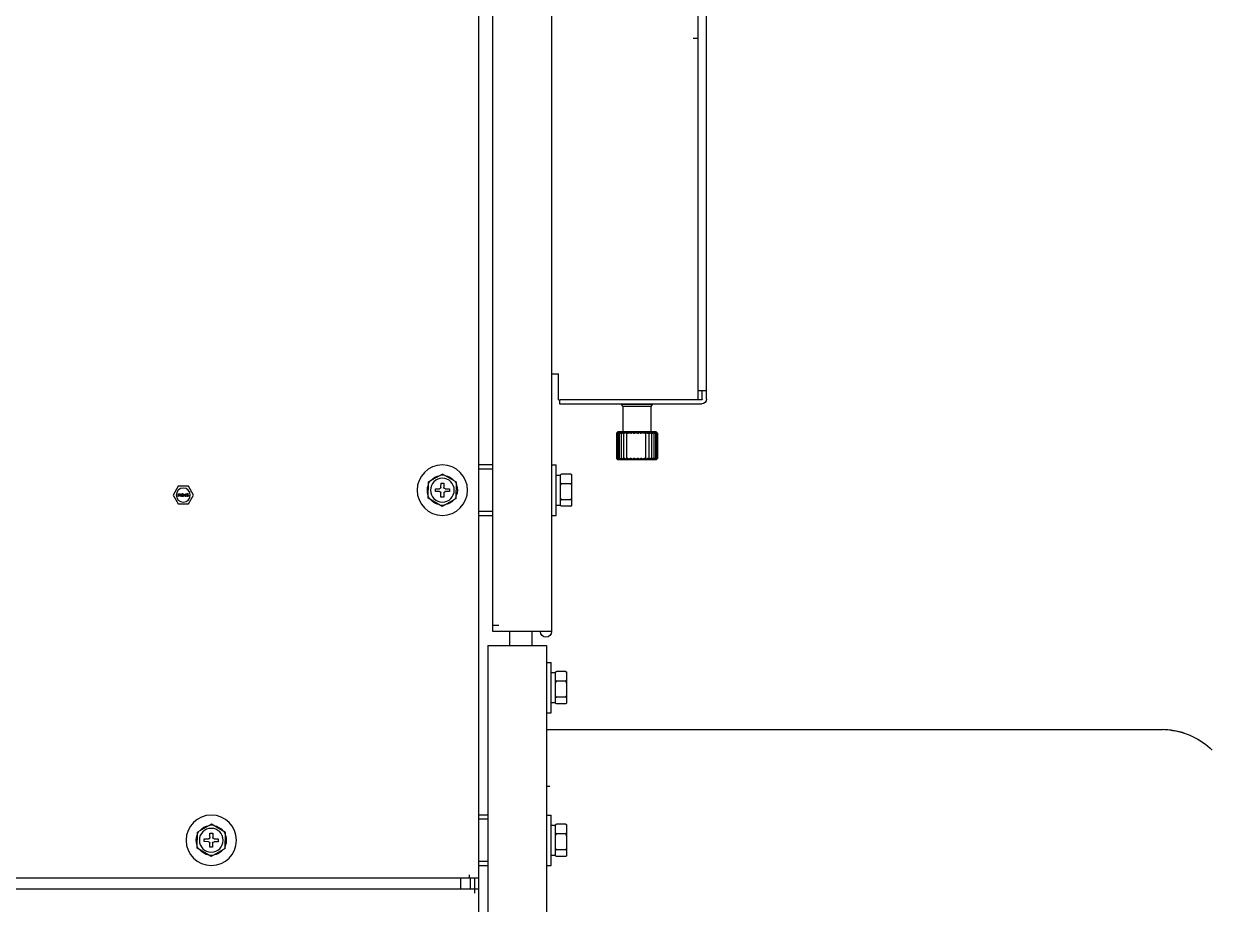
# Model space of a CAD drawing. Header units: millimetres. Extents: x 0 to 87554, y -20854 to 20404.
# Drawn here: x 8310.4 to 8734.8, y -6033.5 to -5719.1 of the extents above; entities that cross this region are included whole.
import ezdxf

# ---------------------------------------------------------------- set-up
doc = ezdxf.new("R2010")
doc.units = ezdxf.units.MM
doc.layers.get('0').update_dxf_attribs({"lineweight": 15})
for name, color, linetype in [('2401-00198_NFH-M5-12_0', 7, 'Continuous'), ('2401-00905-PFS11-M6-1-2_0', 7, 'Continuous'), ('2401-01144-S-M6-16HWM_0', 7, 'Continuous'), ('4212-KH010_041_0', 7, 'Continuous'), ('4215-12269_16_0', 7, 'Continuous'), ('4215-12651_1_0', 7, 'Continuous'), ('4215-12651_3_0', 7, 'Continuous'), ('4215-12651_5_0', 7, 'Continuous'), ('4215-12653_3_0', 7, 'Continuous'), ('4215-12655_1_0', 7, 'Continuous'), ('4215-16097_1_0', 7, 'Continuous'), ('4215-16529_1_0', 7, 'Continuous')]:
    doc.layers.add(name, color=color, linetype=linetype)

# ---------------------------------------------------------------- blocks, each defined once
blk = doc.blocks.new('gy7u88')
at = {"layer": '2401-00198_NFH-M5-12_0', "color": 107, "linetype": 'Continuous'}
for p, q in [((-269.35, -853), (-267.52, -849.83)), ((-267.54, -852.5), (-267.54, -852.61)), ((-266.79, -852.5), (-267.54, -852.5)), ((-267.54, -852.61), (-266.96, -852.61)), ((-267.52, -849.83), (-263.85, -849.83)), ((-266.96, -852.61), (-267.48, -853.08)), ((-267.37, -853.14), (-266.79, -852.61)), ((-266.79, -852.61), (-266.79, -852.5)), ((-266.62, -852.5), (-266.62, -853.5)), ((-266.5, -852.5), (-266.62, -852.5)), ((-266.5, -853.33), (-266.5, -852.5)), ((-266.19, -852.86), (-266.21, -852.88)), ((-266.21, -852.88), (-266.08, -853.01)), ((-266.08, -852.97), (-266.19, -852.86)), ((-266.08, -852.82), (-266.08, -852.97)), ((-266.04, -852.82), (-266.08, -852.82)), ((-266.04, -852.97), (-266.04, -852.82)), ((-265.94, -852.86), (-266.04, -852.97)), ((-266.04, -853.01), (-265.92, -852.88)), ((-265.92, -852.88), (-265.94, -852.86)), ((-265.71, -852.67), (-265.75, -852.78)), ((-265.75, -852.78), (-265.75, -852.86)), ((-265.75, -852.86), (-265.71, -852.97)), ((-265.64, -852.59), (-265.71, -852.67)), ((-265.54, -852.52), (-265.64, -852.59)), ((-265.64, -852.8), (-265.62, -852.74)), ((-265.64, -852.84), (-265.64, -852.8)), ((-265.62, -852.91), (-265.64, -852.84)), ((-265.62, -852.74), (-265.58, -852.67)), ((-265.58, -852.97), (-265.62, -852.91)), ((-265.58, -852.67), (-265.52, -852.63)), ((-265.44, -852.5), (-265.54, -852.52)), ((-265.52, -852.63), (-265.44, -852.61)), ((-265.31, -852.5), (-265.44, -852.5)), ((-265.44, -852.61), (-265.31, -852.61)), ((-265.21, -852.52), (-265.31, -852.5)), ((-265.31, -852.61), (-265.23, -852.63)), ((-265.23, -852.63), (-265.17, -852.67)), ((-265.1, -852.59), (-265.21, -852.52)), ((-265.17, -852.67), (-265.12, -852.76)), ((-265.12, -852.76), (-265, -852.76)), ((-265.04, -852.67), (-265.1, -852.59)), ((-265, -852.76), (-265.04, -852.67)), ((-264.83, -852.5), (-264.83, -853.5)), ((-264.71, -852.5), (-264.83, -852.5)), ((-264.42, -852.5), (-264.71, -853.29)), ((-264.71, -853.29), (-264.71, -852.5)), ((-264.64, -853.5), (-264.33, -852.61)), ((-264.25, -852.5), (-264.42, -852.5)), ((-264.33, -852.61), (-264.02, -853.5)), ((-263.96, -853.29), (-264.25, -852.5)), ((-263.96, -852.5), (-263.96, -853.29)), ((-263.83, -852.5), (-263.96, -852.5)), ((-263.85, -849.83), (-262.02, -853)), ((-263.83, -853.5), (-263.83, -852.5)), ((-267.52, -856.18), (-269.35, -853)), ((-267.52, -853.14), (-267.54, -853.22)), ((-267.54, -853.22), (-267.54, -853.27)), ((-267.54, -853.27), (-267.52, -853.35)), ((-267.48, -853.08), (-267.52, -853.14)), ((-267.52, -853.35), (-267.44, -853.44)), ((-263.85, -856.18), (-267.52, -856.18)), ((-267.44, -853.44), (-267.35, -853.48)), ((-267.42, -853.22), (-267.37, -853.14)), ((-267.42, -853.27), (-267.42, -853.22)), ((-267.37, -853.33), (-267.42, -853.27)), ((-267.31, -853.37), (-267.37, -853.33)), ((-267.35, -853.48), (-267.23, -853.5)), ((-267.21, -853.4), (-267.31, -853.37)), ((-267.23, -853.5), (-267.14, -853.5)), ((-267.12, -853.4), (-267.21, -853.4)), ((-267.14, -853.5), (-267, -853.48)), ((-267.02, -853.37), (-267.12, -853.4)), ((-266.96, -853.33), (-267.02, -853.37)), ((-267, -853.48), (-266.92, -853.44)), ((-266.92, -853.27), (-266.96, -853.33)), ((-266.81, -853.27), (-266.92, -853.27)), ((-266.92, -853.44), (-266.83, -853.35)), ((-266.83, -853.35), (-266.81, -853.27)), ((-266.62, -853.5), (-266.5, -853.5)), ((-266.37, -853.18), (-266.5, -853.33)), ((-266.5, -853.5), (-266.37, -853.35)), ((-266.37, -853.35), (-266.37, -853.18)), ((-266.08, -853.01), (-266.21, -853.14)), ((-266.21, -853.14), (-266.19, -853.16)), ((-266.19, -853.16), (-266.08, -853.05)), ((-266.08, -853.05), (-266.08, -853.2)), ((-266.08, -853.2), (-266.04, -853.2)), ((-265.92, -853.14), (-266.04, -853.01)), ((-266.04, -853.2), (-266.04, -853.05)), ((-266.04, -853.05), (-265.94, -853.16)), ((-265.94, -853.16), (-265.92, -853.14)), ((-265.71, -852.97), (-265.64, -853.05)), ((-265.71, -853.4), (-265.71, -853.5)), ((-265.1, -853.4), (-265.71, -853.4)), ((-265.71, -853.5), (-265, -853.5)), ((-265.64, -853.05), (-265.54, -853.12)), ((-265.52, -853.01), (-265.58, -852.97)), ((-265.54, -853.12), (-265.44, -853.14)), ((-265.44, -853.03), (-265.52, -853.01)), ((-265.31, -853.03), (-265.44, -853.03)), ((-265.44, -853.14), (-265.31, -853.14)), ((-265.23, -853.01), (-265.31, -853.03)), ((-265.31, -853.14), (-265.21, -853.12)), ((-265.14, -852.95), (-265.23, -853.01)), ((-265.21, -853.12), (-265.1, -853.05)), ((-265, -852.95), (-265.14, -852.95)), ((-265.1, -853.05), (-265.1, -853.4)), ((-265, -853.5), (-265, -852.95)), ((-264.83, -853.5), (-264.64, -853.5)), ((-264.02, -853.5), (-263.83, -853.5)), ((-262.02, -853), (-263.85, -856.18))]:
    blk.add_line(p, q, dxfattribs=at)
at = {"layer": '2401-00905-PFS11-M6-1-2_0', "color": 107, "linetype": 'Continuous'}
for p, q in [((-433.17, -820.61), (-433.17, -820.45)), ((-432.68, -821.41), (-433.17, -820.61)), ((-433.17, -820.61), (-422.2, -820.61)), ((-432.68, -830.41), (-432.68, -821.41)), ((-432.68, -821.41), (-422.68, -821.41)), ((-422.68, -821.41), (-422.2, -820.61)), ((-422.68, -830.41), (-422.68, -821.41)), ((-422.2, -820.61), (-422.2, -820.45)), ((-435.03, -830.91), (-435.03, -839.91)), ((-434.98, -830.91), (-434.98, -839.91)), ((-434.98, -830.91), (-434.98, -830.91)), ((-434.98, -830.91), (-434.93, -830.91)), ((-434.53, -830.41), (-434.84, -830.72)), ((-434.83, -830.72), (-434.84, -830.73)), ((-434.73, -830.91), (-434.73, -839.91)), ((-434.72, -830.91), (-434.62, -830.91)), ((-434.66, -830.69), (-434.7, -830.73)), ((-434.52, -830.56), (-434.66, -830.69)), ((-434.53, -830.41), (-420.83, -830.41)), ((-434.27, -830.66), (-434.34, -830.73)), ((-434.27, -830.66), (-434.34, -830.73)), ((-434.28, -830.88), (-434.28, -839.94)), ((-434.16, -830.56), (-434.27, -830.66)), ((-434.25, -830.91), (-434.09, -830.91)), ((-433.63, -830.85), (-433.63, -839.97)), ((-433.57, -830.91), (-433.36, -830.91)), ((-432.82, -830.82), (-432.82, -840)), ((-432.79, -830.73), (-432.72, -830.56)), ((-432.72, -830.91), (-432.47, -830.91)), ((-431.85, -830.78), (-431.84, -830.73)), ((-431.85, -830.78), (-431.85, -840.04)), ((-431.84, -830.73), (-431.81, -830.56)), ((-431.8, -830.54), (-431.81, -830.56)), ((-431.72, -830.91), (-431.42, -830.91)), ((-430.77, -830.73), (-430.76, -830.56)), ((-430.77, -830.74), (-430.77, -830.73)), ((-430.77, -830.74), (-430.77, -840.09)), ((-430.76, -830.55), (-430.76, -830.56)), ((-430.59, -830.91), (-430.27, -830.91)), ((-429.6, -830.73), (-429.63, -830.56)), ((-429.37, -830.91), (-429.03, -830.91)), ((-428.37, -830.73), (-428.43, -830.56)), ((-428.1, -830.91), (-427.76, -830.91)), ((-427.41, -830.56), (-427.48, -830.73)), ((-427.12, -830.73), (-427.21, -830.56)), ((-426.82, -830.91), (-426.48, -830.91)), ((-426.2, -830.56), (-426.24, -830.73)), ((-425.57, -830.91), (-425.24, -830.91)), ((-425.03, -830.56), (-425.04, -830.73)), ((-424.38, -830.91), (-424.07, -830.91)), ((-423.95, -830.56), (-423.95, -830.54)), ((-423.95, -830.56), (-423.92, -830.73)), ((-423.92, -830.73), (-423.92, -830.76)), ((-423.92, -830.76), (-423.92, -840.06)), ((-423.29, -830.91), (-423.02, -830.91)), ((-422.98, -830.56), (-422.99, -830.53)), ((-422.98, -830.56), (-422.92, -830.73)), ((-422.91, -830.81), (-422.91, -840.02)), ((-422.33, -830.91), (-422.1, -830.91)), ((-422.15, -830.56), (-422.06, -830.73)), ((-422.03, -830.84), (-422.03, -839.98)), ((-421.54, -830.91), (-421.36, -830.91)), ((-421.31, -830.87), (-421.31, -839.95)), ((-420.83, -830.67), (-420.96, -830.56)), ((-420.93, -830.91), (-420.8, -830.91)), ((-420.83, -830.41), (-420.34, -830.9)), ((-420.78, -830.73), (-420.83, -830.67)), ((-420.78, -830.91), (-420.78, -839.91)), ((-420.55, -830.73), (-420.57, -830.7)), ((-420.53, -830.91), (-420.46, -830.91)), ((-420.45, -830.91), (-420.46, -830.91)), ((-420.45, -830.91), (-420.45, -839.91)), ((-420.34, -830.91), (-420.33, -830.91)), ((-420.33, -830.91), (-420.33, -839.91)), ((-434.98, -839.91), (-434.98, -839.91)), ((-434.98, -839.91), (-434.93, -839.91)), ((-434.84, -840.1), (-434.83, -840.11)), ((-434.53, -840.41), (-434.84, -840.11)), ((-434.72, -839.91), (-434.62, -839.91)), ((-434.7, -840.1), (-434.66, -840.14)), ((-434.66, -840.14), (-434.52, -840.27)), ((-434.34, -840.1), (-434.27, -840.17)), ((-434.27, -840.17), (-434.16, -840.27)), ((-434.25, -839.91), (-434.09, -839.91)), ((-433.57, -839.91), (-433.36, -839.91)), ((-432.72, -840.27), (-432.79, -840.1)), ((-432.72, -839.91), (-432.47, -839.91)), ((-431.85, -840.04), (-431.84, -840.1)), ((-431.81, -840.27), (-431.84, -840.1)), ((-431.72, -839.91), (-431.42, -839.91)), ((-430.77, -840.09), (-430.77, -840.1)), ((-430.76, -840.27), (-430.77, -840.1)), ((-430.59, -839.91), (-430.27, -839.91)), ((-429.63, -840.27), (-429.6, -840.1)), ((-429.37, -839.91), (-429.03, -839.91)), ((-428.43, -840.27), (-428.37, -840.1)), ((-428.1, -839.91), (-427.76, -839.91)), ((-427.48, -840.1), (-427.41, -840.27)), ((-427.21, -840.27), (-427.12, -840.1)), ((-426.82, -839.91), (-426.48, -839.91)), ((-426.24, -840.1), (-426.2, -840.27)), ((-425.57, -839.91), (-425.24, -839.91)), ((-425.04, -840.1), (-425.03, -840.27)), ((-424.38, -839.91), (-424.07, -839.91)), ((-423.92, -840.1), (-423.95, -840.27)), ((-423.92, -840.1), (-423.92, -840.06)), ((-423.29, -839.91), (-423.02, -839.91)), ((-422.92, -840.1), (-422.98, -840.27)), ((-422.33, -839.91), (-422.1, -839.91)), ((-422.06, -840.1), (-422.15, -840.27)), ((-421.54, -839.91), (-421.36, -839.91)), ((-420.96, -840.27), (-420.83, -840.15)), ((-420.93, -839.91), (-420.8, -839.91)), ((-420.83, -840.41), (-420.34, -839.92)), ((-420.83, -840.15), (-420.78, -840.1)), ((-420.57, -840.12), (-420.55, -840.1)), ((-420.53, -839.91), (-420.46, -839.91)), ((-420.45, -839.92), (-420.46, -839.91)), ((-420.34, -839.91), (-420.33, -839.91)), ((-434.53, -840.41), (-420.83, -840.41)), ((-431.8, -840.29), (-431.81, -840.27)), ((-430.76, -840.27), (-430.76, -840.27)), ((-423.95, -840.27), (-423.95, -840.28)), ((-422.98, -840.27), (-422.99, -840.3))]:
    blk.add_line(p, q, dxfattribs=at)
for centre, radius, start, end in [((-432.8, -833.13), 3.15, 134.5545, 134.9371), ((-419.96, -846.17), 21.45, 134.397, 134.5587), ((-467.51, -797.63), 46.51, 314.4181, 314.6262), ((-362.66, -903.77), 102.69, 134.524, 134.6513), ((-362.45, -900.41), 100.47, 135.9505, 136.085), ((-431.6, -833.67), 4.37, 134.0415, 134.5461), ((-361.49, -893.55), 96.41, 139.2014, 139.3344), ((-358.32, -886.06), 93.92, 143.7703, 143.8985), ((-361.22, -909.12), 106.82, 132.6562, 132.7903), ((-350.21, -878.86), 96.27, 149.8874, 150.004), ((-360.65, -905.82), 104.3, 133.8165, 133.951), ((-359.76, -900.41), 100.47, 135.9505, 136.085), ((-357.96, -893.55), 96.41, 139.2014, 139.3344), ((-354.06, -886.06), 93.92, 143.7703, 143.8985), ((-345.35, -878.86), 96.27, 149.8874, 150.004), ((-503.88, -883.18), 93.99, 33.9226, 34.0473), ((-498.57, -890.66), 95.12, 39.0596, 39.1913), ((-496.15, -897.87), 98.84, 42.7939, 42.9281), ((-495, -903.93), 102.92, 45.3413, 45.4759), ((-494.35, -908.12), 106.05, 46.8676, 47.0018), ((-499.37, -883.18), 93.99, 33.9226, 34.0473), ((-493.84, -909.92), 107.45, 47.4764, 47.6104), ((-494.74, -890.66), 95.12, 39.0596, 39.1913), ((-493.12, -897.87), 98.84, 42.7939, 42.9281), ((-422.18, -832.07), 2.1, 46.176, 46.6685), ((-492.59, -905.45), 103.79, 46.0657, 46.1837), ((-432.8, -837.69), 3.15, 225.0629, 225.4455), ((-419.96, -824.66), 21.45, 225.4413, 225.603), ((-467.51, -873.2), 46.51, 45.3738, 45.5819), ((-362.66, -767.05), 102.69, 225.3487, 225.476), ((-362.45, -770.41), 100.47, 223.915, 224.0495), ((-361.49, -777.27), 96.41, 220.6656, 220.7986), ((-358.32, -784.76), 93.92, 216.1015, 216.2297), ((-361.22, -761.71), 106.82, 227.2097, 227.3438), ((-350.21, -791.97), 96.27, 209.996, 210.1126), ((-360.65, -765.01), 104.3, 226.049, 226.1835), ((-359.76, -770.41), 100.47, 223.915, 224.0495), ((-357.96, -777.27), 96.41, 220.6656, 220.7986), ((-354.06, -784.76), 93.92, 216.1015, 216.2297), ((-345.35, -791.97), 96.27, 209.996, 210.1126), ((-503.88, -787.64), 93.99, 325.9527, 326.0774), ((-498.57, -780.16), 95.12, 320.8087, 320.9404), ((-496.15, -772.95), 98.84, 317.0719, 317.2061), ((-495, -766.89), 102.92, 314.5241, 314.6587), ((-494.35, -762.71), 106.05, 312.9982, 313.1324), ((-499.37, -787.64), 93.99, 325.9527, 326.0774), ((-493.84, -760.91), 107.45, 312.3896, 312.5236), ((-494.74, -780.16), 95.12, 320.8087, 320.9404), ((-493.12, -772.95), 98.84, 317.0719, 317.2061), ((-492.59, -765.38), 103.79, 313.8163, 313.9343), ((-431.6, -837.15), 4.37, 225.4539, 225.9585), ((-422.18, -838.75), 2.1, 313.3315, 313.824)]:
    blk.add_arc(centre, radius, start, end, dxfattribs=at)
for points, knots in [([(-435.02, -830.9), (-435.02, -830.9), (-435.03, -830.91), (-435.03, -830.91), (-435.03, -830.91)], [0, 0, 0, 0, 0.733966, 1, 1, 1, 1]), ([(-434.98, -830.91), (-434.98, -830.9), (-434.96, -830.88), (-434.91, -830.82), (-434.86, -830.76), (-434.82, -830.73)], [0, 0, 0, 0, 0.111739, 0.343356, 1, 1, 1, 1]), ([(-434.7, -830.73), (-434.75, -830.77), (-434.81, -830.83), (-434.89, -830.89), (-434.92, -830.91), (-434.93, -830.91)], [0, 0, 0, 0, 0.636864, 0.876238, 1, 1, 1, 1]), ([(-434.73, -830.9), (-434.73, -830.87), (-434.69, -830.81), (-434.65, -830.76), (-434.62, -830.73)], [0, 0, 0, 0, 0.377792, 1, 1, 1, 1]), ([(-434.72, -830.91), (-434.72, -830.91), (-434.73, -830.91), (-434.73, -830.9), (-434.73, -830.9)], [0, 0, 0, 0, 0.511584, 1, 1, 1, 1]), ([(-434.6, -830.49), (-434.6, -830.5), (-434.63, -830.52), (-434.65, -830.54), (-434.66, -830.56)], [0, 0, 0, 0, 0.335427, 1, 1, 1, 1]), ([(-434.34, -830.73), (-434.39, -830.77), (-434.46, -830.83), (-434.56, -830.89), (-434.6, -830.91), (-434.62, -830.91)], [0, 0, 0, 0, 0.598304, 0.84361, 1, 1, 1, 1]), ([(-434.61, -830.5), (-434.61, -830.5), (-434.61, -830.49), (-434.6, -830.49), (-434.6, -830.49)], [0, 0, 0, 0, 0.694167, 1, 1, 1, 1]), ([(-434.48, -830.53), (-434.48, -830.52), (-434.47, -830.51), (-434.43, -830.48), (-434.43, -830.5)], [0, 0, 0, 0, 0.417318, 1, 1, 1, 1]), ([(-434.43, -830.5), (-434.43, -830.5), (-434.45, -830.53), (-434.46, -830.54), (-434.47, -830.56)], [0, 0, 0, 0, 0.369074, 1, 1, 1, 1]), ([(-434.28, -830.88), (-434.28, -830.87), (-434.26, -830.81), (-434.23, -830.76), (-434.2, -830.73)], [0, 0, 0, 0, 0.181202, 1, 1, 1, 1]), ([(-434.12, -830.53), (-434.11, -830.52), (-434.1, -830.51), (-434.05, -830.49), (-434.05, -830.5)], [0, 0, 0, 0, 0.417991, 1, 1, 1, 1]), ([(-433.78, -830.73), (-433.83, -830.77), (-433.92, -830.84), (-434.03, -830.91), (-434.09, -830.91)], [0, 0, 0, 0, 0.567934, 1, 1, 1, 1]), ([(-434.05, -830.5), (-434.05, -830.5), (-434.06, -830.53), (-434.07, -830.54), (-434.08, -830.56)], [0, 0, 0, 0, 0.175555, 1, 1, 1, 1]), ([(-433.63, -830.85), (-433.63, -830.84), (-433.63, -830.8), (-433.61, -830.76), (-433.59, -830.73)], [0, 0, 0, 0, 0.208046, 1, 1, 1, 1]), ([(-433.57, -830.91), (-433.59, -830.91), (-433.63, -830.9), (-433.63, -830.87), (-433.63, -830.85)], [0, 0, 0, 0, 0.523214, 1, 1, 1, 1]), ([(-433.56, -830.53), (-433.55, -830.52), (-433.53, -830.51), (-433.51, -830.49), (-433.48, -830.49), (-433.47, -830.5), (-433.47, -830.51)], [0, 0, 0, 0, 0.360007, 0.659097, 0.847912, 1, 1, 1, 1]), ([(-433.04, -830.73), (-433.09, -830.77), (-433.18, -830.85), (-433.3, -830.91), (-433.36, -830.91)], [0, 0, 0, 0, 0.540913, 1, 1, 1, 1]), ([(-432.72, -830.91), (-432.75, -830.91), (-432.8, -830.9), (-432.82, -830.84), (-432.82, -830.82)], [0, 0, 0, 0, 0.530084, 1, 1, 1, 1]), ([(-432.79, -830.5), (-432.77, -830.5), (-432.74, -830.48), (-432.72, -830.51), (-432.72, -830.52)], [0, 0, 0, 0, 0.615681, 1, 1, 1, 1]), ([(-432.13, -830.73), (-432.18, -830.77), (-432.28, -830.86), (-432.4, -830.91), (-432.47, -830.91)], [0, 0, 0, 0, 0.517675, 1, 1, 1, 1]), ([(-431.97, -830.56), (-431.95, -830.54), (-431.92, -830.52), (-431.87, -830.49), (-431.81, -830.49), (-431.8, -830.52), (-431.8, -830.54)], [0, 0, 0, 0, 0.304354, 0.604892, 0.821933, 1, 1, 1, 1]), ([(-431.72, -830.91), (-431.75, -830.91), (-431.83, -830.89), (-431.85, -830.81), (-431.85, -830.78)], [0, 0, 0, 0, 0.536701, 1, 1, 1, 1]), ([(-431.09, -830.73), (-431.11, -830.75), (-431.2, -830.84), (-431.33, -830.91), (-431.42, -830.91)], [0, 0, 0, 0, 0.244092, 1, 1, 1, 1]), ([(-430.94, -830.56), (-430.93, -830.54), (-430.89, -830.51), (-430.83, -830.48), (-430.77, -830.5), (-430.76, -830.54), (-430.76, -830.55)], [0, 0, 0, 0, 0.287401, 0.58313, 0.807664, 1, 1, 1, 1]), ([(-430.59, -830.91), (-430.64, -830.91), (-430.74, -830.88), (-430.77, -830.78), (-430.77, -830.74)], [0, 0, 0, 0, 0.542672, 1, 1, 1, 1]), ([(-429.94, -830.73), (-429.96, -830.75), (-430.04, -830.85), (-430.17, -830.91), (-430.27, -830.91)], [0, 0, 0, 0, 0.233944, 1, 1, 1, 1]), ([(-429.82, -830.56), (-429.79, -830.52), (-429.73, -830.48), (-429.64, -830.5), (-429.63, -830.54), (-429.63, -830.56)], [0, 0, 0, 0, 0.548767, 0.795512, 1, 1, 1, 1]), ([(-429.37, -830.91), (-429.43, -830.91), (-429.54, -830.88), (-429.59, -830.77), (-429.6, -830.73)], [0, 0, 0, 0, 0.55067, 1, 1, 1, 1]), ([(-428.72, -830.73), (-428.74, -830.75), (-428.81, -830.85), (-428.94, -830.91), (-429.03, -830.91)], [0, 0, 0, 0, 0.226511, 1, 1, 1, 1]), ([(-428.63, -830.56), (-428.61, -830.52), (-428.53, -830.46), (-428.44, -830.52), (-428.43, -830.56)], [0, 0, 0, 0, 0.52735, 1, 1, 1, 1]), ([(-428.1, -830.91), (-428.17, -830.91), (-428.28, -830.87), (-428.35, -830.77), (-428.37, -830.73)], [0, 0, 0, 0, 0.548799, 1, 1, 1, 1]), ([(-427.48, -830.73), (-427.5, -830.78), (-427.57, -830.87), (-427.7, -830.91), (-427.76, -830.91)], [0, 0, 0, 0, 0.454063, 1, 1, 1, 1]), ([(-427.41, -830.56), (-427.39, -830.52), (-427.31, -830.46), (-427.23, -830.52), (-427.21, -830.56)], [0, 0, 0, 0, 0.488087, 1, 1, 1, 1]), ([(-426.82, -830.91), (-426.86, -830.91), (-426.98, -830.89), (-427.08, -830.8), (-427.12, -830.73)], [0, 0, 0, 0, 0.28237, 1, 1, 1, 1]), ([(-426.24, -830.73), (-426.25, -830.77), (-426.31, -830.88), (-426.42, -830.91), (-426.48, -830.91)], [0, 0, 0, 0, 0.44894, 1, 1, 1, 1]), ([(-426.2, -830.56), (-426.19, -830.52), (-426.11, -830.46), (-426.03, -830.52), (-426.01, -830.56)], [0, 0, 0, 0, 0.448941, 1, 1, 1, 1]), ([(-425.57, -830.91), (-425.6, -830.91), (-425.73, -830.89), (-425.84, -830.8), (-425.89, -830.73)], [0, 0, 0, 0, 0.267774, 1, 1, 1, 1]), ([(-425.04, -830.73), (-425.04, -830.77), (-425.08, -830.88), (-425.19, -830.91), (-425.24, -830.91)], [0, 0, 0, 0, 0.4537, 1, 1, 1, 1]), ([(-425.03, -830.56), (-425.03, -830.54), (-425.02, -830.5), (-424.94, -830.48), (-424.88, -830.52), (-424.85, -830.56)], [0, 0, 0, 0, 0.198418, 0.432065, 1, 1, 1, 1]), ([(-424.38, -830.91), (-424.48, -830.91), (-424.6, -830.84), (-424.69, -830.75), (-424.71, -830.73)], [0, 0, 0, 0, 0.760135, 1, 1, 1, 1]), ([(-423.92, -830.76), (-423.92, -830.8), (-423.94, -830.88), (-424.03, -830.91), (-424.07, -830.91)], [0, 0, 0, 0, 0.460884, 1, 1, 1, 1]), ([(-423.95, -830.53), (-423.95, -830.51), (-423.93, -830.49), (-423.85, -830.49), (-423.81, -830.53), (-423.78, -830.56)], [0, 0, 0, 0, 0.179911, 0.419552, 1, 1, 1, 1]), ([(-423.95, -830.54), (-423.95, -830.54), (-423.95, -830.53), (-423.95, -830.53), (-423.95, -830.53)], [0, 0, 0, 0, 0.507621, 1, 1, 1, 1]), ([(-423.29, -830.91), (-423.32, -830.91), (-423.45, -830.88), (-423.56, -830.8), (-423.63, -830.73)], [0, 0, 0, 0, 0.234477, 1, 1, 1, 1]), ([(-422.91, -830.81), (-422.91, -830.83), (-422.92, -830.89), (-422.99, -830.91), (-423.02, -830.91)], [0, 0, 0, 0, 0.46728, 1, 1, 1, 1]), ([(-422.99, -830.53), (-422.99, -830.52), (-422.98, -830.49), (-422.92, -830.49), (-422.88, -830.52), (-422.85, -830.54), (-422.83, -830.56)], [0, 0, 0, 0, 0.166941, 0.381288, 0.685214, 1, 1, 1, 1]), ([(-422.33, -830.91), (-422.39, -830.91), (-422.51, -830.85), (-422.61, -830.77), (-422.66, -830.73)], [0, 0, 0, 0, 0.468517, 1, 1, 1, 1]), ([(-422.17, -830.51), (-422.17, -830.51), (-422.14, -830.48), (-422.12, -830.5), (-422.1, -830.51)], [0, 0, 0, 0, 0.361031, 1, 1, 1, 1]), ([(-422.03, -830.84), (-422.03, -830.86), (-422.04, -830.9), (-422.08, -830.91), (-422.1, -830.91)], [0, 0, 0, 0, 0.474175, 1, 1, 1, 1]), ([(-422.06, -830.73), (-422.06, -830.74), (-422.04, -830.77), (-422.03, -830.81), (-422.03, -830.84)], [0, 0, 0, 0, 0.283027, 1, 1, 1, 1]), ([(-421.54, -830.91), (-421.59, -830.91), (-421.71, -830.85), (-421.8, -830.77), (-421.85, -830.73)], [0, 0, 0, 0, 0.443083, 1, 1, 1, 1]), ([(-421.52, -830.5), (-421.52, -830.5), (-421.48, -830.48), (-421.46, -830.51), (-421.44, -830.53)], [0, 0, 0, 0, 0.223629, 1, 1, 1, 1]), ([(-421.49, -830.56), (-421.5, -830.54), (-421.51, -830.53), (-421.52, -830.51), (-421.52, -830.5)], [0, 0, 0, 0, 0.812183, 1, 1, 1, 1]), ([(-421.38, -830.73), (-421.37, -830.74), (-421.34, -830.78), (-421.31, -830.83), (-421.31, -830.87)], [0, 0, 0, 0, 0.302947, 1, 1, 1, 1]), ([(-421.31, -830.87), (-421.31, -830.88), (-421.32, -830.91), (-421.34, -830.91), (-421.36, -830.91)], [0, 0, 0, 0, 0.480752, 1, 1, 1, 1]), ([(-420.93, -830.91), (-420.98, -830.91), (-421.08, -830.84), (-421.17, -830.77), (-421.22, -830.73)], [0, 0, 0, 0, 0.413214, 1, 1, 1, 1]), ([(-421.06, -830.5), (-421.06, -830.49), (-421.02, -830.5), (-421.01, -830.52), (-421, -830.53)], [0, 0, 0, 0, 0.226507, 1, 1, 1, 1]), ([(-421.02, -830.56), (-421.03, -830.55), (-421.04, -830.53), (-421.06, -830.51), (-421.06, -830.5)], [0, 0, 0, 0, 0.328065, 1, 1, 1, 1]), ([(-420.88, -830.73), (-420.86, -830.76), (-420.82, -830.81), (-420.78, -830.87), (-420.78, -830.89)], [0, 0, 0, 0, 0.608272, 1, 1, 1, 1]), ([(-420.8, -830.49), (-420.8, -830.49), (-420.76, -830.52), (-420.75, -830.53), (-420.74, -830.54)], [0, 0, 0, 0, 0.287662, 1, 1, 1, 1]), ([(-420.78, -830.89), (-420.78, -830.9), (-420.79, -830.91), (-420.8, -830.91), (-420.8, -830.91)], [0, 0, 0, 0, 0.486521, 1, 1, 1, 1]), ([(-420.53, -830.91), (-420.54, -830.91), (-420.58, -830.89), (-420.66, -830.83), (-420.73, -830.77), (-420.78, -830.73)], [0, 0, 0, 0, 0.137154, 0.378937, 1, 1, 1, 1]), ([(-420.59, -830.73), (-420.56, -830.76), (-420.51, -830.81), (-420.47, -830.87), (-420.45, -830.9), (-420.45, -830.91)], [0, 0, 0, 0, 0.642854, 0.87409, 1, 1, 1, 1]), ([(-420.42, -830.84), (-420.43, -830.84), (-420.48, -830.8), (-420.52, -830.76), (-420.55, -830.73)], [0, 0, 0, 0, 0.228386, 1, 1, 1, 1]), ([(-420.34, -830.91), (-420.35, -830.91), (-420.38, -830.88), (-420.41, -830.86), (-420.42, -830.84)], [0, 0, 0, 0, 0.302895, 1, 1, 1, 1]), ([(-420.34, -830.9), (-420.34, -830.9), (-420.34, -830.91), (-420.33, -830.91), (-420.33, -830.91)], [0, 0, 0, 0, 0.733966, 1, 1, 1, 1]), ([(-435.02, -839.92), (-435.02, -839.92), (-435.03, -839.92), (-435.03, -839.91), (-435.03, -839.91)], [0, 0, 0, 0, 0.733966, 1, 1, 1, 1]), ([(-434.98, -839.91), (-434.98, -839.92), (-434.96, -839.94), (-434.91, -840.01), (-434.86, -840.06), (-434.82, -840.1)], [0, 0, 0, 0, 0.111739, 0.343356, 1, 1, 1, 1]), ([(-434.7, -840.1), (-434.75, -840.05), (-434.81, -839.99), (-434.89, -839.94), (-434.92, -839.91), (-434.93, -839.91)], [0, 0, 0, 0, 0.636864, 0.876238, 1, 1, 1, 1]), ([(-434.72, -839.91), (-434.72, -839.91), (-434.73, -839.91), (-434.73, -839.92), (-434.73, -839.92)], [0, 0, 0, 0, 0.511584, 1, 1, 1, 1]), ([(-434.73, -839.92), (-434.73, -839.95), (-434.69, -840.01), (-434.65, -840.06), (-434.62, -840.1)], [0, 0, 0, 0, 0.377792, 1, 1, 1, 1]), ([(-434.34, -840.1), (-434.39, -840.05), (-434.46, -839.99), (-434.56, -839.93), (-434.6, -839.91), (-434.62, -839.91)], [0, 0, 0, 0, 0.598304, 0.84361, 1, 1, 1, 1]), ([(-434.28, -839.94), (-434.28, -839.95), (-434.26, -840.01), (-434.23, -840.06), (-434.2, -840.1)], [0, 0, 0, 0, 0.181202, 1, 1, 1, 1]), ([(-433.78, -840.1), (-433.83, -840.05), (-433.92, -839.98), (-434.03, -839.91), (-434.09, -839.91)], [0, 0, 0, 0, 0.567934, 1, 1, 1, 1]), ([(-433.57, -839.91), (-433.59, -839.91), (-433.63, -839.92), (-433.63, -839.95), (-433.63, -839.97)], [0, 0, 0, 0, 0.523214, 1, 1, 1, 1]), ([(-433.63, -839.97), (-433.63, -839.98), (-433.63, -840.02), (-433.61, -840.07), (-433.59, -840.1)], [0, 0, 0, 0, 0.208046, 1, 1, 1, 1]), ([(-433.04, -840.1), (-433.09, -840.05), (-433.18, -839.97), (-433.3, -839.91), (-433.36, -839.91)], [0, 0, 0, 0, 0.540913, 1, 1, 1, 1]), ([(-432.72, -839.91), (-432.75, -839.91), (-432.8, -839.93), (-432.82, -839.98), (-432.82, -840)], [0, 0, 0, 0, 0.530084, 1, 1, 1, 1]), ([(-432.13, -840.1), (-432.18, -840.05), (-432.28, -839.97), (-432.4, -839.91), (-432.47, -839.91)], [0, 0, 0, 0, 0.517675, 1, 1, 1, 1]), ([(-431.72, -839.91), (-431.75, -839.91), (-431.83, -839.93), (-431.85, -840.01), (-431.85, -840.04)], [0, 0, 0, 0, 0.536701, 1, 1, 1, 1]), ([(-431.09, -840.1), (-431.11, -840.07), (-431.2, -839.98), (-431.33, -839.91), (-431.42, -839.91)], [0, 0, 0, 0, 0.244092, 1, 1, 1, 1]), ([(-430.59, -839.91), (-430.64, -839.91), (-430.74, -839.94), (-430.77, -840.05), (-430.77, -840.09)], [0, 0, 0, 0, 0.542672, 1, 1, 1, 1]), ([(-429.94, -840.1), (-429.96, -840.07), (-430.04, -839.98), (-430.17, -839.91), (-430.27, -839.91)], [0, 0, 0, 0, 0.233944, 1, 1, 1, 1]), ([(-429.37, -839.91), (-429.43, -839.91), (-429.54, -839.95), (-429.59, -840.05), (-429.6, -840.1)], [0, 0, 0, 0, 0.55067, 1, 1, 1, 1]), ([(-428.72, -840.1), (-428.74, -840.07), (-428.81, -839.97), (-428.94, -839.91), (-429.03, -839.91)], [0, 0, 0, 0, 0.226511, 1, 1, 1, 1]), ([(-428.1, -839.91), (-428.17, -839.91), (-428.28, -839.95), (-428.35, -840.05), (-428.37, -840.1)], [0, 0, 0, 0, 0.548799, 1, 1, 1, 1]), ([(-427.48, -840.1), (-427.5, -840.05), (-427.57, -839.95), (-427.7, -839.91), (-427.76, -839.91)], [0, 0, 0, 0, 0.454063, 1, 1, 1, 1]), ([(-426.82, -839.91), (-426.86, -839.91), (-426.98, -839.93), (-427.08, -840.02), (-427.12, -840.1)], [0, 0, 0, 0, 0.28237, 1, 1, 1, 1]), ([(-426.24, -840.1), (-426.25, -840.05), (-426.31, -839.95), (-426.42, -839.91), (-426.48, -839.91)], [0, 0, 0, 0, 0.44894, 1, 1, 1, 1]), ([(-425.57, -839.91), (-425.6, -839.91), (-425.73, -839.93), (-425.84, -840.02), (-425.89, -840.1)], [0, 0, 0, 0, 0.267774, 1, 1, 1, 1]), ([(-425.04, -840.1), (-425.04, -840.05), (-425.08, -839.95), (-425.19, -839.91), (-425.24, -839.91)], [0, 0, 0, 0, 0.4537, 1, 1, 1, 1]), ([(-424.38, -839.91), (-424.48, -839.91), (-424.6, -839.98), (-424.69, -840.07), (-424.71, -840.1)], [0, 0, 0, 0, 0.760135, 1, 1, 1, 1]), ([(-423.92, -840.06), (-423.92, -840.02), (-423.94, -839.94), (-424.03, -839.91), (-424.07, -839.91)], [0, 0, 0, 0, 0.460884, 1, 1, 1, 1]), ([(-423.29, -839.91), (-423.32, -839.91), (-423.45, -839.94), (-423.56, -840.02), (-423.63, -840.1)], [0, 0, 0, 0, 0.234477, 1, 1, 1, 1]), ([(-422.91, -840.02), (-422.91, -839.99), (-422.92, -839.93), (-422.99, -839.91), (-423.02, -839.91)], [0, 0, 0, 0, 0.46728, 1, 1, 1, 1]), ([(-422.33, -839.91), (-422.39, -839.91), (-422.51, -839.97), (-422.61, -840.05), (-422.66, -840.1)], [0, 0, 0, 0, 0.468517, 1, 1, 1, 1]), ([(-422.03, -839.98), (-422.03, -839.96), (-422.04, -839.92), (-422.08, -839.91), (-422.1, -839.91)], [0, 0, 0, 0, 0.474175, 1, 1, 1, 1]), ([(-422.06, -840.1), (-422.06, -840.09), (-422.04, -840.05), (-422.03, -840.01), (-422.03, -839.98)], [0, 0, 0, 0, 0.283027, 1, 1, 1, 1]), ([(-421.54, -839.91), (-421.59, -839.91), (-421.71, -839.98), (-421.8, -840.05), (-421.85, -840.1)], [0, 0, 0, 0, 0.443083, 1, 1, 1, 1]), ([(-421.38, -840.1), (-421.37, -840.08), (-421.34, -840.04), (-421.31, -839.99), (-421.31, -839.95)], [0, 0, 0, 0, 0.302947, 1, 1, 1, 1]), ([(-421.31, -839.95), (-421.31, -839.94), (-421.32, -839.92), (-421.34, -839.91), (-421.36, -839.91)], [0, 0, 0, 0, 0.480752, 1, 1, 1, 1]), ([(-420.93, -839.91), (-420.98, -839.91), (-421.08, -839.98), (-421.17, -840.05), (-421.22, -840.1)], [0, 0, 0, 0, 0.413214, 1, 1, 1, 1]), ([(-420.88, -840.1), (-420.86, -840.07), (-420.82, -840.01), (-420.78, -839.96), (-420.78, -839.93)], [0, 0, 0, 0, 0.608272, 1, 1, 1, 1]), ([(-420.78, -839.93), (-420.78, -839.93), (-420.79, -839.91), (-420.8, -839.91), (-420.8, -839.91)], [0, 0, 0, 0, 0.486521, 1, 1, 1, 1]), ([(-420.53, -839.91), (-420.54, -839.91), (-420.58, -839.93), (-420.66, -839.99), (-420.73, -840.05), (-420.78, -840.1)], [0, 0, 0, 0, 0.137154, 0.378937, 1, 1, 1, 1]), ([(-420.59, -840.1), (-420.56, -840.06), (-420.51, -840.01), (-420.47, -839.95), (-420.45, -839.93), (-420.45, -839.92)], [0, 0, 0, 0, 0.642854, 0.87409, 1, 1, 1, 1]), ([(-420.42, -839.98), (-420.43, -839.99), (-420.48, -840.03), (-420.52, -840.07), (-420.55, -840.1)], [0, 0, 0, 0, 0.228386, 1, 1, 1, 1]), ([(-420.34, -839.91), (-420.35, -839.91), (-420.38, -839.94), (-420.41, -839.96), (-420.42, -839.98)], [0, 0, 0, 0, 0.302895, 1, 1, 1, 1]), ([(-420.34, -839.92), (-420.34, -839.92), (-420.34, -839.92), (-420.33, -839.91), (-420.33, -839.91)], [0, 0, 0, 0, 0.733966, 1, 1, 1, 1]), ([(-434.6, -840.33), (-434.6, -840.32), (-434.63, -840.3), (-434.65, -840.28), (-434.66, -840.27)], [0, 0, 0, 0, 0.335427, 1, 1, 1, 1]), ([(-434.61, -840.33), (-434.61, -840.33), (-434.61, -840.33), (-434.6, -840.33), (-434.6, -840.33)], [0, 0, 0, 0, 0.694167, 1, 1, 1, 1]), ([(-434.48, -840.3), (-434.48, -840.3), (-434.47, -840.31), (-434.43, -840.34), (-434.43, -840.33)], [0, 0, 0, 0, 0.417318, 1, 1, 1, 1]), ([(-434.43, -840.33), (-434.43, -840.32), (-434.45, -840.3), (-434.46, -840.28), (-434.47, -840.27)], [0, 0, 0, 0, 0.369074, 1, 1, 1, 1]), ([(-434.12, -840.3), (-434.11, -840.3), (-434.1, -840.32), (-434.05, -840.34), (-434.05, -840.32)], [0, 0, 0, 0, 0.417991, 1, 1, 1, 1]), ([(-434.05, -840.32), (-434.05, -840.32), (-434.06, -840.3), (-434.07, -840.28), (-434.08, -840.27)], [0, 0, 0, 0, 0.175555, 1, 1, 1, 1]), ([(-433.56, -840.3), (-433.55, -840.3), (-433.53, -840.32), (-433.51, -840.33), (-433.48, -840.33), (-433.47, -840.32), (-433.47, -840.31)], [0, 0, 0, 0, 0.360007, 0.659097, 0.847912, 1, 1, 1, 1]), ([(-432.79, -840.32), (-432.77, -840.33), (-432.74, -840.34), (-432.72, -840.31), (-432.72, -840.3)], [0, 0, 0, 0, 0.615681, 1, 1, 1, 1]), ([(-431.97, -840.27), (-431.95, -840.28), (-431.92, -840.31), (-431.87, -840.33), (-431.81, -840.33), (-431.8, -840.3), (-431.8, -840.29)], [0, 0, 0, 0, 0.304354, 0.604892, 0.821933, 1, 1, 1, 1]), ([(-430.94, -840.27), (-430.93, -840.28), (-430.89, -840.31), (-430.83, -840.34), (-430.77, -840.32), (-430.76, -840.28), (-430.76, -840.27)], [0, 0, 0, 0, 0.287401, 0.58313, 0.807664, 1, 1, 1, 1]), ([(-429.82, -840.27), (-429.79, -840.3), (-429.73, -840.34), (-429.64, -840.32), (-429.63, -840.28), (-429.63, -840.27)], [0, 0, 0, 0, 0.548767, 0.795512, 1, 1, 1, 1]), ([(-428.63, -840.27), (-428.61, -840.3), (-428.53, -840.36), (-428.44, -840.3), (-428.43, -840.27)], [0, 0, 0, 0, 0.52735, 1, 1, 1, 1]), ([(-427.41, -840.27), (-427.39, -840.3), (-427.31, -840.36), (-427.23, -840.3), (-427.21, -840.27)], [0, 0, 0, 0, 0.488087, 1, 1, 1, 1]), ([(-426.2, -840.27), (-426.19, -840.3), (-426.11, -840.36), (-426.03, -840.3), (-426.01, -840.27)], [0, 0, 0, 0, 0.448941, 1, 1, 1, 1]), ([(-425.03, -840.27), (-425.03, -840.28), (-425.02, -840.32), (-424.94, -840.35), (-424.88, -840.3), (-424.85, -840.27)], [0, 0, 0, 0, 0.198418, 0.432065, 1, 1, 1, 1]), ([(-423.95, -840.3), (-423.95, -840.31), (-423.93, -840.33), (-423.85, -840.33), (-423.81, -840.29), (-423.78, -840.27)], [0, 0, 0, 0, 0.179911, 0.419552, 1, 1, 1, 1]), ([(-423.95, -840.28), (-423.95, -840.28), (-423.95, -840.29), (-423.95, -840.29), (-423.95, -840.3)], [0, 0, 0, 0, 0.507621, 1, 1, 1, 1]), ([(-422.99, -840.3), (-422.99, -840.31), (-422.98, -840.33), (-422.92, -840.33), (-422.88, -840.31), (-422.85, -840.28), (-422.83, -840.27)], [0, 0, 0, 0, 0.166941, 0.381288, 0.685214, 1, 1, 1, 1]), ([(-422.17, -840.31), (-422.17, -840.32), (-422.14, -840.34), (-422.12, -840.33), (-422.1, -840.32)], [0, 0, 0, 0, 0.361031, 1, 1, 1, 1]), ([(-421.49, -840.27), (-421.5, -840.28), (-421.51, -840.3), (-421.52, -840.32), (-421.52, -840.32)], [0, 0, 0, 0, 0.812183, 1, 1, 1, 1]), ([(-421.52, -840.32), (-421.52, -840.33), (-421.48, -840.34), (-421.46, -840.31), (-421.44, -840.3)], [0, 0, 0, 0, 0.223629, 1, 1, 1, 1]), ([(-421.02, -840.27), (-421.03, -840.27), (-421.04, -840.29), (-421.06, -840.31), (-421.06, -840.33)], [0, 0, 0, 0, 0.328065, 1, 1, 1, 1]), ([(-421.06, -840.33), (-421.06, -840.33), (-421.02, -840.32), (-421.01, -840.3), (-421, -840.3)], [0, 0, 0, 0, 0.226507, 1, 1, 1, 1]), ([(-420.8, -840.33), (-420.8, -840.34), (-420.76, -840.3), (-420.75, -840.29), (-420.74, -840.28)], [0, 0, 0, 0, 0.287662, 1, 1, 1, 1])]:
    blk.add_open_spline(points, degree=3, knots=knots, dxfattribs=at)
for points in [[(-434.64, -830.53), (-434.63, -830.52), (-434.62, -830.51), (-434.61, -830.5)], [(-434.52, -830.56), (-434.51, -830.55), (-434.5, -830.54), (-434.48, -830.53)], [(-434.25, -830.91), (-434.26, -830.91), (-434.28, -830.9), (-434.28, -830.88)], [(-434.16, -830.56), (-434.15, -830.55), (-434.13, -830.54), (-434.12, -830.53)], [(-433.6, -830.56), (-433.59, -830.55), (-433.57, -830.54), (-433.56, -830.53)], [(-433.47, -830.51), (-433.47, -830.53), (-433.48, -830.54), (-433.49, -830.56)], [(-432.86, -830.56), (-432.84, -830.54), (-432.82, -830.52), (-432.79, -830.5)], [(-432.82, -830.82), (-432.82, -830.79), (-432.81, -830.76), (-432.79, -830.73)], [(-432.72, -830.52), (-432.72, -830.53), (-432.72, -830.55), (-432.72, -830.56)], [(-422.92, -830.73), (-422.91, -830.75), (-422.91, -830.78), (-422.91, -830.81)], [(-422.15, -830.56), (-422.16, -830.54), (-422.17, -830.53), (-422.17, -830.51)], [(-422.1, -830.51), (-422.08, -830.52), (-422.05, -830.54), (-422.03, -830.56)], [(-421.44, -830.53), (-421.42, -830.54), (-421.41, -830.55), (-421.4, -830.56)], [(-421, -830.53), (-420.98, -830.54), (-420.97, -830.55), (-420.96, -830.56)], [(-420.75, -830.56), (-420.77, -830.53), (-420.79, -830.52), (-420.8, -830.49)], [(-434.25, -839.91), (-434.26, -839.91), (-434.28, -839.93), (-434.28, -839.94)], [(-432.82, -840), (-432.82, -840.03), (-432.81, -840.07), (-432.79, -840.1)], [(-422.92, -840.1), (-422.91, -840.07), (-422.91, -840.04), (-422.91, -840.02)], [(-434.64, -840.29), (-434.63, -840.3), (-434.62, -840.32), (-434.61, -840.33)], [(-434.52, -840.27), (-434.51, -840.28), (-434.5, -840.29), (-434.48, -840.3)], [(-434.16, -840.27), (-434.15, -840.28), (-434.13, -840.29), (-434.12, -840.3)], [(-433.6, -840.27), (-433.59, -840.28), (-433.57, -840.29), (-433.56, -840.3)], [(-433.47, -840.31), (-433.47, -840.3), (-433.48, -840.28), (-433.49, -840.27)], [(-432.86, -840.27), (-432.84, -840.29), (-432.82, -840.31), (-432.79, -840.32)], [(-432.72, -840.3), (-432.72, -840.29), (-432.72, -840.28), (-432.72, -840.27)], [(-422.15, -840.27), (-422.16, -840.28), (-422.17, -840.29), (-422.17, -840.31)], [(-422.1, -840.32), (-422.08, -840.3), (-422.05, -840.29), (-422.03, -840.27)], [(-421.44, -840.3), (-421.42, -840.29), (-421.41, -840.28), (-421.4, -840.27)], [(-421, -840.3), (-420.98, -840.29), (-420.97, -840.28), (-420.96, -840.27)], [(-420.75, -840.27), (-420.77, -840.29), (-420.79, -840.31), (-420.8, -840.33)]]:
    blk.add_open_spline(points, degree=3, dxfattribs=at)
at = {"layer": '2401-01144-S-M6-16HWM_0', "color": 107, "linetype": 'Continuous'}
for p, q in [((-398.78, -860.25), (-398.78, -842.25)), ((-397.18, -842.25), (-398.78, -842.25)), ((-404.38, -856.72), (-404.38, -845.78)), ((-404.08, -845.51), (-400.68, -845.51)), ((-400.38, -856.72), (-400.38, -845.78)), ((-398.78, -845.9), (-400.38, -845.9)), ((-363.21, -848.41), (-358.23, -845.48)), ((-363.16, -854.18), (-363.21, -848.41)), ((-358.23, -845.48), (-353.21, -848.32)), ((-353.16, -854.09), (-353.21, -848.32)), ((-404.08, -848.94), (-400.68, -848.94)), ((-359.19, -850.76), (-360.69, -850.77)), ((-360.69, -850.77), (-360.68, -851.77)), ((-360.68, -851.77), (-359.18, -851.76)), ((-357.7, -848.75), (-358.7, -848.76)), ((-358.7, -848.76), (-358.69, -850.26)), ((-358.67, -852.26), (-358.66, -853.76)), ((-357.69, -850.25), (-357.7, -848.75)), ((-357.66, -853.75), (-357.67, -852.25)), ((-355.69, -850.73), (-357.19, -850.74)), ((-357.18, -851.74), (-355.68, -851.73)), ((-355.68, -851.73), (-355.69, -850.73)), ((-404.08, -854.68), (-400.68, -854.68)), ((-404.08, -856.99), (-400.68, -856.99)), ((-398.78, -856.6), (-400.38, -856.6)), ((-363.16, -854.18), (-358.13, -857.02)), ((-358.66, -853.76), (-357.66, -853.75)), ((-358.13, -857.02), (-353.16, -854.09)), ((-397.18, -860.25), (-398.78, -860.25)), ((-402.58, -927.22), (-402.58, -916.28)), ((-402.28, -916.01), (-398.88, -916.01)), ((-398.58, -927.22), (-398.58, -916.28)), ((-396.98, -916.4), (-398.58, -916.4)), ((-396.98, -930.75), (-396.98, -912.75)), ((-395.38, -912.75), (-396.98, -912.75)), ((-402.28, -919.44), (-398.88, -919.44)), ((-402.28, -925.18), (-398.88, -925.18)), ((-402.28, -927.49), (-398.88, -927.49)), ((-396.98, -927.1), (-398.58, -927.1)), ((-395.38, -930.75), (-396.98, -930.75)), ((-396.98, -985.25), (-396.98, -967.25)), ((-395.38, -967.25), (-396.98, -967.25)), ((-402.58, -981.72), (-402.58, -970.78)), ((-402.28, -970.51), (-398.88, -970.51)), ((-398.58, -981.72), (-398.58, -970.78)), ((-396.98, -970.9), (-398.58, -970.9)), ((-280.71, -973.41), (-275.73, -970.48)), ((-275.73, -970.48), (-270.71, -973.32)), ((-402.28, -973.94), (-398.88, -973.94)), ((-280.66, -979.18), (-280.71, -973.41)), ((-276.69, -975.76), (-278.19, -975.77)), ((-278.19, -975.77), (-278.18, -976.77)), ((-275.2, -973.75), (-276.2, -973.76)), ((-276.2, -973.76), (-276.19, -975.26)), ((-275.19, -975.25), (-275.2, -973.75)), ((-273.19, -975.73), (-274.69, -975.74)), ((-273.18, -976.73), (-273.19, -975.73)), ((-270.66, -979.09), (-270.71, -973.32)), ((-402.28, -979.68), (-398.88, -979.68)), ((-280.66, -979.18), (-275.63, -982.02)), ((-278.18, -976.77), (-276.68, -976.76)), ((-276.17, -977.26), (-276.16, -978.76)), ((-276.16, -978.76), (-275.16, -978.75)), ((-275.63, -982.02), (-270.66, -979.09)), ((-275.16, -978.75), (-275.17, -977.25)), ((-274.68, -976.74), (-273.18, -976.73)), ((-402.28, -981.99), (-398.88, -981.99)), ((-396.98, -981.6), (-398.58, -981.6)), ((-395.38, -985.25), (-396.98, -985.25))]:
    blk.add_line(p, q, dxfattribs=at)
for centre, radius in [((-358.18, -851.25), 9), ((-358.18, -851.25), 4.25), ((-275.68, -976.25), 9), ((-275.68, -976.25), 4.25)]:
    blk.add_circle(centre, radius, dxfattribs=at)
for centre, radius, start, end in [((-358.18, -851.25), 5.47, 144.5164, 156.5013), ((-358.18, -851.25), 5.35, 99.6691, 141.3485), ((-358.18, -851.25), 5.47, 84.5164, 96.5013), ((-358.18, -851.25), 5.35, 39.6691, 81.3485), ((-358.18, -851.25), 5.47, 24.5164, 36.5013), ((-358.18, -851.25), 5.35, 159.6691, 201.3485), ((-359.19, -850.26), 0.5, 270.5088, 0.5088), ((-359.17, -852.26), 0.5, 0.5088, 90.5088), ((-357.19, -850.24), 0.5, 180.5088, 270.5088), ((-357.17, -852.24), 0.5, 90.5088, 180.5088), ((-358.18, -851.25), 5.35, 339.6691, 21.3485), ((-358.18, -851.25), 5.47, 204.5164, 216.5013), ((-358.18, -851.25), 5.35, 219.6691, 261.3485), ((-358.18, -851.25), 5.47, 264.5164, 276.5013), ((-358.18, -851.25), 5.35, 279.6691, 321.3485), ((-358.18, -851.25), 5.47, 324.5164, 336.5013), ((-275.68, -976.25), 5.35, 99.6691, 141.3485), ((-275.68, -976.25), 5.47, 84.5164, 96.5013), ((-275.68, -976.25), 5.35, 39.6691, 81.3485), ((-275.68, -976.25), 5.35, 159.6691, 201.3485), ((-275.68, -976.25), 5.47, 144.5164, 156.5013), ((-276.69, -975.26), 0.5, 270.5088, 0.5088), ((-274.69, -975.24), 0.5, 180.5088, 270.5088), ((-275.68, -976.25), 5.47, 24.5164, 36.5013), ((-275.68, -976.25), 5.35, 339.6691, 21.3485), ((-275.68, -976.25), 5.47, 204.5164, 216.5013), ((-275.68, -976.25), 5.35, 219.6691, 261.3485), ((-276.67, -977.26), 0.5, 0.5088, 90.5088), ((-274.67, -977.24), 0.5, 90.5088, 180.5088), ((-275.68, -976.25), 5.35, 279.6691, 321.3485), ((-275.68, -976.25), 5.47, 324.5164, 336.5013), ((-275.68, -976.25), 5.47, 264.5164, 276.5013)]:
    blk.add_arc(centre, radius, start, end, dxfattribs=at)
for points in [[(-404.08, -845.51), (-404.19, -845.6), (-404.29, -845.68), (-404.38, -845.78)], [(-404.38, -845.91), (-404.29, -845.77), (-404.19, -845.64), (-404.08, -845.51)], [(-404.08, -848.94), (-404.19, -848.82), (-404.29, -848.69), (-404.38, -848.55)], [(-400.68, -845.51), (-400.58, -845.6), (-400.48, -845.68), (-400.38, -845.78)], [(-400.38, -845.91), (-400.48, -845.77), (-400.58, -845.64), (-400.68, -845.51)], [(-400.68, -848.94), (-400.58, -848.82), (-400.48, -848.69), (-400.38, -848.55)], [(-404.38, -849.6), (-404.29, -849.37), (-404.19, -849.16), (-404.08, -848.94)], [(-400.38, -849.6), (-400.47, -849.37), (-400.57, -849.16), (-400.68, -848.94)], [(-404.08, -854.68), (-404.19, -854.46), (-404.29, -854.25), (-404.38, -854.02)], [(-404.38, -854.94), (-404.29, -854.85), (-404.19, -854.76), (-404.08, -854.68)], [(-404.08, -856.99), (-404.19, -856.91), (-404.29, -856.82), (-404.38, -856.72)], [(-400.68, -854.68), (-400.57, -854.46), (-400.47, -854.25), (-400.38, -854.02)], [(-400.38, -854.94), (-400.48, -854.85), (-400.58, -854.76), (-400.68, -854.68)], [(-400.68, -856.99), (-400.58, -856.91), (-400.48, -856.82), (-400.38, -856.72)], [(-402.28, -916.01), (-402.39, -916.1), (-402.49, -916.18), (-402.58, -916.28)], [(-402.58, -916.41), (-402.49, -916.27), (-402.39, -916.14), (-402.28, -916.01)], [(-398.88, -916.01), (-398.78, -916.1), (-398.68, -916.18), (-398.58, -916.28)], [(-398.58, -916.41), (-398.68, -916.27), (-398.78, -916.14), (-398.88, -916.01)], [(-402.28, -919.44), (-402.39, -919.32), (-402.49, -919.19), (-402.58, -919.05)], [(-402.58, -920.1), (-402.49, -919.87), (-402.39, -919.66), (-402.28, -919.44)], [(-398.88, -919.44), (-398.78, -919.32), (-398.68, -919.19), (-398.58, -919.05)], [(-398.58, -920.1), (-398.67, -919.87), (-398.77, -919.66), (-398.88, -919.44)], [(-402.28, -925.18), (-402.39, -924.96), (-402.49, -924.75), (-402.58, -924.52)], [(-398.88, -925.18), (-398.77, -924.96), (-398.67, -924.75), (-398.58, -924.52)], [(-402.58, -925.44), (-402.49, -925.35), (-402.39, -925.26), (-402.28, -925.18)], [(-402.28, -927.49), (-402.39, -927.41), (-402.49, -927.32), (-402.58, -927.22)], [(-398.58, -925.44), (-398.68, -925.35), (-398.78, -925.26), (-398.88, -925.18)], [(-398.88, -927.49), (-398.78, -927.41), (-398.68, -927.32), (-398.58, -927.22)], [(-402.28, -970.51), (-402.39, -970.6), (-402.49, -970.68), (-402.58, -970.78)], [(-402.58, -970.91), (-402.49, -970.77), (-402.39, -970.64), (-402.28, -970.51)], [(-398.88, -970.51), (-398.78, -970.6), (-398.68, -970.68), (-398.58, -970.78)], [(-398.58, -970.91), (-398.68, -970.77), (-398.78, -970.64), (-398.88, -970.51)], [(-402.28, -973.94), (-402.39, -973.82), (-402.49, -973.69), (-402.58, -973.55)], [(-402.58, -974.6), (-402.49, -974.37), (-402.39, -974.16), (-402.28, -973.94)], [(-398.88, -973.94), (-398.78, -973.82), (-398.68, -973.69), (-398.58, -973.55)], [(-398.58, -974.6), (-398.67, -974.37), (-398.77, -974.16), (-398.88, -973.94)], [(-402.28, -979.68), (-402.39, -979.46), (-402.49, -979.25), (-402.58, -979.02)], [(-402.58, -979.94), (-402.49, -979.85), (-402.39, -979.76), (-402.28, -979.68)], [(-398.88, -979.68), (-398.77, -979.46), (-398.67, -979.25), (-398.58, -979.02)], [(-398.58, -979.94), (-398.68, -979.85), (-398.78, -979.76), (-398.88, -979.68)], [(-402.28, -981.99), (-402.39, -981.91), (-402.49, -981.82), (-402.58, -981.72)], [(-398.88, -981.99), (-398.78, -981.91), (-398.68, -981.82), (-398.58, -981.72)]]:
    blk.add_open_spline(points, degree=3, dxfattribs=at)
at = {"layer": '4212-KH010_041_0', "color": 107, "linetype": 'Continuous'}
for p, q in [((-390.18, -901.75), (-390.18, -906.75)), ((-382.18, -901.75), (-382.18, -906.75)), ((-368.18, -993.75), (-368.18, -989.75)), ((-369.68, -993.31), (-369.68, -993.75))]:
    blk.add_line(p, q, dxfattribs=at)
at = {"layer": '4215-12269_16_0', "color": 107, "linetype": 'Continuous'}
for p, q in [((-376.18, -842.25), (-371.38, -842.25)), ((-376.18, -843.75), (-371.38, -843.75)), ((-371.38, -858.75), (-376.18, -858.75)), ((-371.38, -860.25), (-376.18, -860.25)), ((-374.38, -967.25), (-371.38, -967.25)), ((-374.38, -968.75), (-371.38, -968.75)), ((-371.38, -983.75), (-374.38, -983.75)), ((-371.38, -985.25), (-374.38, -985.25)), ((-371.18, -993.75), (-371.18, -989.75)), ((-369.68, -989.75), (-369.68, -993.31))]:
    blk.add_line(p, q, dxfattribs=at)
for centre, radius, start, end in [((-371.38, -842.05), 0.2, 270, 0), ((-371.38, -842.05), 1.7, 270, 277.1195), ((-371.38, -860.45), 1.7, 82.8805, 90), ((-371.38, -860.45), 0.2, 0, 90), ((-371.38, -967.05), 0.2, 270, 0), ((-371.38, -967.05), 1.7, 270, 277.1195), ((-371.38, -985.45), 1.7, 82.8805, 90), ((-371.38, -985.45), 0.2, 0, 90)]:
    blk.add_arc(centre, radius, start, end, dxfattribs=at)
at = {"layer": '4215-12651_1_0', "color": 107, "linetype": 'Continuous'}
for p, q in [((-397.18, 21.55), (-397.18, -901.75)), ((-376.18, -901.75), (-376.18, -8.25)), ((-378.38, -899.55), (-376.18, -899.55)), ((-397.18, -901.75), (-376.18, -901.75))]:
    blk.add_line(p, q, dxfattribs=at)
blk.add_arc((-395.18, -901.75), 2, 180, 0, dxfattribs=at)
at = {"layer": '4215-12651_3_0', "color": 107, "linetype": 'Continuous'}
for p, q in [((-449.48, -818.95), (-449.48, -689.95)), ((-449.48, -689.95), (-447.78, -689.95)), ((-399.68, -818.95), (-399.68, -809.72)), ((-397.18, -809.72), (-399.68, -809.72)), ((-399.68, -818.95), (-400.29, -818.95))]:
    blk.add_line(p, q, dxfattribs=at)
at = {"layer": '4215-12651_5_0', "color": 107, "linetype": 'Continuous'}
for p, q in [((-452.48, -818.75), (-452.48, -624.45)), ((-449.48, -815.75), (-449.48, -627.45)), ((-452.48, -815.75), (-449.48, -815.75)), ((-450.98, -818.75), (-450.98, -815.75)), ((-450.78, -818.95), (-400.29, -818.95)), ((-399.98, -818.95), (-399.98, -820.45)), ((-399.98, -820.45), (-450.78, -820.45))]:
    blk.add_line(p, q, dxfattribs=at)
for radius in [1.7, 0.2]:
    blk.add_arc((-450.78, -818.75), radius, 180, 270, dxfattribs=at)
at = {"layer": '4215-12653_3_0', "color": 107, "linetype": 'Continuous'}
for p, q in [((-364.78, -993.75), (-364.78, -989.75)), ((-371.18, -1989.25), (-371.18, -993.75)), ((-371.18, -993.75), (879.82, -993.75)), ((-369.78, -995.15), (-369.78, -993.75))]:
    blk.add_line(p, q, dxfattribs=at)
at = {"layer": '4215-12655_1_0', "color": 107, "linetype": 'Continuous'}
for p, q in [((-371.18, -989.75), (-371.18, 23.75)), ((-367.78, -988.55), (-367.78, -989.75)), ((-371.18, -989.75), (879.82, -989.75))]:
    blk.add_line(p, q, dxfattribs=at)
blk.add_circle((-265.68, -853), 2.5, dxfattribs=at)
at = {"layer": '4215-16097_1_0', "color": 107, "linetype": 'Continuous'}
for p, q in [((-395.38, -906.75), (-395.38, -1702.25)), ((-374.38, -906.75), (-395.38, -906.75)), ((-374.38, -906.75), (-374.38, -1702.25))]:
    blk.add_line(p, q, dxfattribs=at)
at = {"layer": '4215-16529_1_0', "color": 107, "linetype": 'Continuous'}
for p, q in [((-395.38, -936.75), (-615.38, -936.75)), ((-623.03, -937.95), (-622.5, -937.82)), ((-395.38, -956.95), (-396.58, -956.95))]:
    blk.add_line(p, q, dxfattribs=at)
blk.add_arc((-615.38, -961.75), 25, 95.5133, 135, dxfattribs=at)
for points in [[(-622.5, -937.82), (-620.94, -937.44), (-619.37, -937.08), (-617.78, -936.89)], [(-617.78, -936.89), (-616.98, -936.8), (-616.18, -936.75), (-615.38, -936.75)]]:
    blk.add_open_spline(points, degree=3, dxfattribs=at)

msp = doc.modelspace()

# ---------------------------------------------------------------- block references
at = {"xscale": -1}
msp.add_blockref('gy7u88', (8101.705, -5034.387), dxfattribs=at)

doc.saveas('drawing.dxf')
